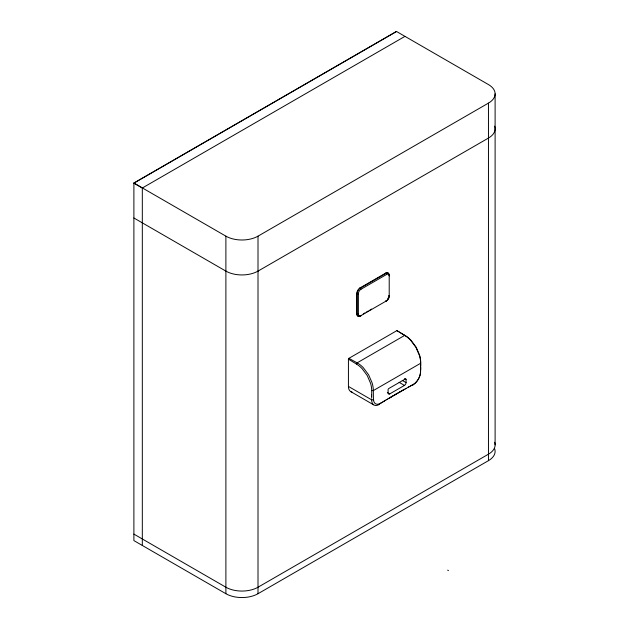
<?xml version="1.0" encoding="UTF-8"?>
<svg xmlns="http://www.w3.org/2000/svg" width="629" height="629" viewBox="0 0 629 629"><rect width="100%" height="100%" fill="white"/><g stroke="black" fill="none" stroke-linecap="round" stroke-linejoin="round"><path stroke-width="0.94" d="M371.708 395.083L371.7 396.239M420.675 364.891L420.667 368.044M420.675 365.819L420.675 363.586M495.109 93.839L495.109 444.907M420.675 367.045L420.675 367.619M371.7 396.388L371.645 398.055M420.644 370.19L420.675 368.13L420.62 370.74M420.597 371.338L420.597 371.401A11.361 6.636 -58.6 0 1 412.011 385.569M371.597 399.187L371.582 399.588M420.549 372.376L420.549 371.401M352.059 392.079A11.353 6.557 -60 0 1 348.427 386.418L348.427 359.167L348.906 358.333L396.915 330.61L397.89 331.208M371.708 394.894L371.708 390.593A21.575 12.454 60 0 0 370.599 383.368L367.242 375.56L362.17 368.72A22.227 12.832 60 0 0 356.454 364.034L357.138 362.854L404.746 335.367L405.422 335.76A22.227 12.832 60 0 1 411.138 340.438L416.209 347.287L419.574 355.094A21.575 12.454 60 0 1 420.675 362.32L420.675 364.513M384.193 401.129L379.114 404.14L382.228 402.301M382.982 401.821L386.135 399.942M384.649 400.83L385.766 400.17M386.552 399.729L387.629 399.061M386.929 399.501L391.081 397.048M388.439 398.605L389.949 397.717M389.5 397.96L392.59 396.168M391.002 397.08L395.232 394.627M392.126 396.427L396.372 393.966M133.891 183.039L396.459 31.45L488.458 84.569A22.707 13.107 0 0 1 488.458 103.109L488.458 460.656L258.008 593.713A22.707 13.107 0 0 1 225.89 593.713L133.891 540.594L133.891 183.039L225.89 236.158A22.707 13.107 0 0 0 258.008 236.158L488.458 103.109M396.459 31.544L133.891 183.141L142.319 188.008L404.887 36.411M258.008 271.115L488.458 138.058A22.707 13.107 0 0 0 494.63 126.107M359.985 315.782L360.307 315.97A0.912 0.527 60 0 0 360.952 315.593A3.632 2.099 -60 0 1 358.381 314.115L358.381 293.719A3.632 2.099 -60 0 1 360.952 289.269L386.638 274.433A3.632 2.099 -60 0 1 389.209 275.919A0.912 0.527 0 0 0 389.209 275.18L388.887 274.991M363.303 313.871L364.962 312.912M366.613 311.953L368.272 310.993M369.931 310.042L371.59 309.083M388.887 295.386L389.209 295.575A0.912 0.527 0 0 1 389.209 296.314A3.632 2.099 -60 0 1 386.638 300.764L360.307 315.97A4.537 2.618 -60 0 1 357.099 314.115L356.777 313.926A0.912 0.527 0 0 1 356.58 313.769M389.689 393.927L404.463 385.404A2.272 1.313 -60 0 0 406.067 382.621L406.067 379.468A1.132 0.653 -60 0 0 405.265 379.004L388.887 388.463A1.132 0.653 -60 0 0 388.085 389.846L388.085 392.999A2.272 1.313 -60 0 0 389.689 393.927L387.401 392.606M394.76 394.894L397.504 393.314M412.026 385.137L413.457 384.311A9.97 5.755 -60 0 0 420.471 372.627M395.9 394.241L399.014 392.441M397.41 393.369L400.524 391.576M401.656 390.931L398.55 392.716M400.068 391.851L402.788 390.287M402.356 390.554L404.266 389.477M401.593 390.986L403.881 389.689M404.675 389.217L406.177 388.4M405.06 389.005L405.815 388.58M406.57 388.156L409.408 386.568M411.358 385.475L408.307 387.205M413.457 384.311L410.289 386.104M371.708 390.593L373.312 390.593L420.675 363.248A22.707 13.107 60 0 0 419.512 355.637M348.906 358.333L357.138 362.854A22.707 13.626 60.1 0 1 363.232 367.603L368.61 374.766L372.148 382.982A22.707 13.115 60 0 1 373.319 390.593L373.453 399.785L371.566 399.785L348.427 386.418M385.679 300.953L385.994 301.134A0.912 0.527 60 0 0 386.638 300.764M133.891 217.988L225.89 271.115M404.541 378.587L406.067 379.468M402.253 380.419L406.067 382.621M399.124 382.322L404.463 385.404M350.778 391.615L373.579 404.785M447.651 570.157L448.453 570.621M133.891 534.107L225.89 587.227A22.707 13.107 0 0 0 258.008 587.227L488.458 454.177A22.707 13.107 0 0 0 494.63 442.218M404.25 335.068L404.746 335.367A22.707 12.572 59.9 0 1 410.651 340.234L415.973 347.42L419.512 355.637M405.422 335.76L403.755 334.777M356.454 364.034L348.427 359.167M403.268 334.479L403.92 334.856M401.797 333.59L402.914 334.251M402.285 333.889L403.417 334.549M400.815 332.993L401.915 333.645M401.302 333.291L402.411 333.944M400.406 332.733L398.865 331.805M400.327 332.702L400.909 333.032M398.377 331.507L399.407 332.12M397.898 331.2L398.401 331.507M396.915 330.61L397.402 330.909M389.209 296.314L389.209 275.18A4.537 2.618 -60 0 0 385.994 273.324L385.679 273.135A0.912 0.527 60 0 0 385.443 273.057M258.008 236.158L258.008 593.713M225.89 236.158L225.89 593.713M142.319 188.008L142.319 545.461M258.008 271.107A22.707 13.107 0 0 1 225.89 271.107M379.09 404.589A11.361 6.376 -60.6 0 1 371.668 399.722M380.537 403.331A9.97 5.755 -60 0 1 373.516 399.737M494.63 448.705A22.707 13.107 0 0 1 488.458 460.656M358.381 293.719A0.912 0.527 0 0 1 357.099 293.719L356.777 293.531A0.912 0.527 0 0 1 356.58 293.373M358.381 314.115A0.912 0.527 0 0 1 357.099 314.115L357.099 293.719A4.537 2.618 -60 0 1 360.307 288.161L385.994 273.324A0.912 0.527 60 0 1 386.638 274.433M359.599 315.978A4.537 2.618 -60 0 1 356.777 313.926L356.777 293.531A4.537 2.618 -60 0 1 359.985 287.972L385.679 273.135A4.537 2.618 -60 0 1 388.864 274.574M389.209 295.575A4.537 2.618 -60 0 1 385.994 301.134M359.749 287.885A0.912 0.527 60 0 1 359.985 287.972L360.307 288.153A0.912 0.527 60 0 1 360.952 289.269M388.549 297.234A4.537 2.618 -60 0 1 387.755 298.869"/></g></svg>
